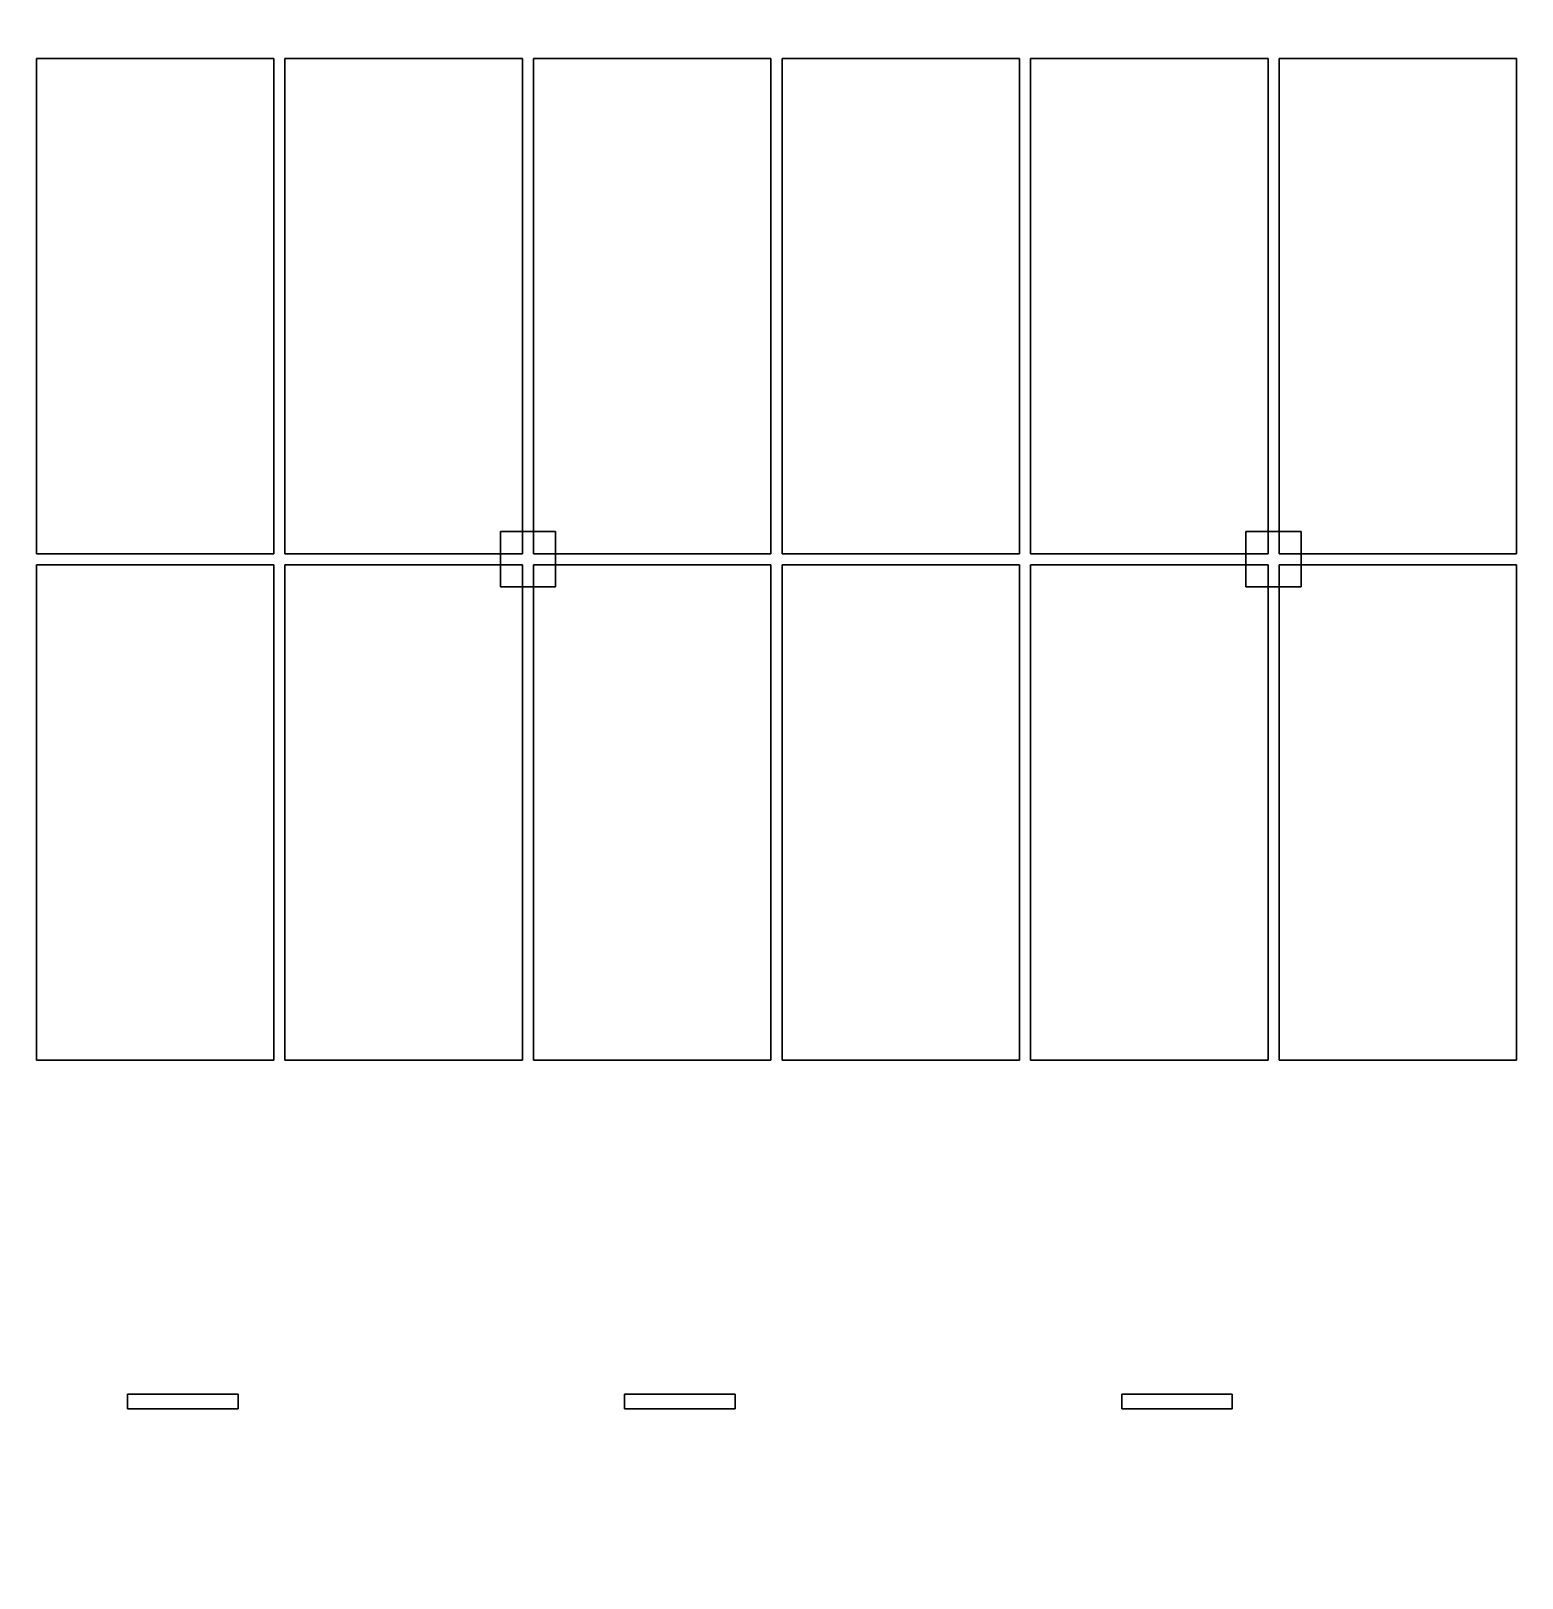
# Model space of a CAD drawing. Header units: metres. Extents: x 0 to 120, y -8 to 55.
# Drawn here: x 58.8 to 75, y 25.53 to 42.34 of the extents above; entities that cross this region are included whole.
import ezdxf

# ---------------------------------------------------------------- set-up
doc = ezdxf.new("R2010")
doc.units = ezdxf.units.M

msp = doc.modelspace()

# ---------------------------------------------------------------- linework, layer by layer
at = {"layer": 'COLUMN', "color": 7}
for points in [[(63.9, 36.3, -3.4), (63.9, 36.9, -3.4), (64.5, 36.9, -3.4), (64.5, 36.3, -3.4)], [(63.9, 36.3, -0.3), (64.5, 36.3, -0.3), (64.5, 36.9, -0.3), (63.9, 36.9, -0.3)], [(64.5, 36.9, -3.4), (63.9, 36.9, -3.4), (63.9, 36.9, -0.3), (64.5, 36.9, -0.3)], [(63.9, 36.9, -3.4), (63.9, 36.3, -3.4), (63.9, 36.3, -0.3), (63.9, 36.9, -0.3)], [(63.9, 36.3, -6.8), (63.9, 36.9, -6.8), (64.5, 36.9, -6.8), (64.5, 36.3, -6.8)], [(63.9, 36.3, -3.7), (64.5, 36.3, -3.7), (64.5, 36.9, -3.7), (63.9, 36.9, -3.7)], [(64.5, 36.9, -6.8), (63.9, 36.9, -6.8), (63.9, 36.9, -3.7), (64.5, 36.9, -3.7)], [(63.9, 36.9, -6.8), (63.9, 36.3, -6.8), (63.9, 36.3, -3.7), (63.9, 36.9, -3.7)], [(63.9, 36.3, -10.2), (63.9, 36.9, -10.2), (64.5, 36.9, -10.2), (64.5, 36.3, -10.2)], [(63.9, 36.3, -7.1), (64.5, 36.3, -7.1), (64.5, 36.9, -7.1), (63.9, 36.9, -7.1)], [(64.5, 36.9, -10.2), (63.9, 36.9, -10.2), (63.9, 36.9, -7.1), (64.5, 36.9, -7.1)], [(63.9, 36.9, -10.2), (63.9, 36.3, -10.2), (63.9, 36.3, -7.1), (63.9, 36.9, -7.1)], [(64.5, 36.3, -3.4), (64.5, 36.9, -3.4), (64.5, 36.9, -0.3), (64.5, 36.3, -0.3)], [(64.5, 36.3, -6.8), (64.5, 36.9, -6.8), (64.5, 36.9, -3.7), (64.5, 36.3, -3.7)], [(64.5, 36.3, -10.2), (64.5, 36.9, -10.2), (64.5, 36.9, -7.1), (64.5, 36.3, -7.1)], [(72, 36.3, -3.4), (72, 36.9, -3.4), (72.6, 36.9, -3.4), (72.6, 36.3, -3.4)], [(72, 36.3, -0.3), (72.6, 36.3, -0.3), (72.6, 36.9, -0.3), (72, 36.9, -0.3)], [(72.6, 36.9, -3.4), (72, 36.9, -3.4), (72, 36.9, -0.3), (72.6, 36.9, -0.3)], [(72, 36.9, -3.4), (72, 36.3, -3.4), (72, 36.3, -0.3), (72, 36.9, -0.3)], [(72, 36.3, -6.8), (72, 36.9, -6.8), (72.6, 36.9, -6.8), (72.6, 36.3, -6.8)], [(72, 36.3, -3.7), (72.6, 36.3, -3.7), (72.6, 36.9, -3.7), (72, 36.9, -3.7)], [(72.6, 36.9, -6.8), (72, 36.9, -6.8), (72, 36.9, -3.7), (72.6, 36.9, -3.7)], [(72, 36.9, -6.8), (72, 36.3, -6.8), (72, 36.3, -3.7), (72, 36.9, -3.7)], [(72, 36.3, -10.2), (72, 36.9, -10.2), (72.6, 36.9, -10.2), (72.6, 36.3, -10.2)], [(72, 36.3, -7.1), (72.6, 36.3, -7.1), (72.6, 36.9, -7.1), (72, 36.9, -7.1)], [(72.6, 36.9, -10.2), (72, 36.9, -10.2), (72, 36.9, -7.1), (72.6, 36.9, -7.1)], [(72, 36.9, -10.2), (72, 36.3, -10.2), (72, 36.3, -7.1), (72, 36.9, -7.1)], [(72.6, 36.3, -3.4), (72.6, 36.9, -3.4), (72.6, 36.9, -0.3), (72.6, 36.3, -0.3)], [(72.6, 36.3, -6.8), (72.6, 36.9, -6.8), (72.6, 36.9, -3.7), (72.6, 36.3, -3.7)], [(72.6, 36.3, -10.2), (72.6, 36.9, -10.2), (72.6, 36.9, -7.1), (72.6, 36.3, -7.1)], [(63.9, 36.3, -3.4), (64.5, 36.3, -3.4), (64.5, 36.3, -0.3), (63.9, 36.3, -0.3)], [(63.9, 36.3, -6.8), (64.5, 36.3, -6.8), (64.5, 36.3, -3.7), (63.9, 36.3, -3.7)], [(63.9, 36.3, -10.2), (64.5, 36.3, -10.2), (64.5, 36.3, -7.1), (63.9, 36.3, -7.1)], [(72, 36.3, -3.4), (72.6, 36.3, -3.4), (72.6, 36.3, -0.3), (72, 36.3, -0.3)], [(72, 36.3, -6.8), (72.6, 36.3, -6.8), (72.6, 36.3, -3.7), (72, 36.3, -3.7)], [(72, 36.3, -10.2), (72.6, 36.3, -10.2), (72.6, 36.3, -7.1), (72, 36.3, -7.1)]]:
    msp.add_3dface(points, dxfattribs=at)
at = {"layer": 'LIGHT', "color": 2}
for points in [[(59.85, 27.37, -0.4), (59.85, 27.53, -0.4), (61.05, 27.53, -0.4), (61.05, 27.37, -0.4)], [(59.85, 27.37, -0.3), (61.05, 27.37, -0.3), (61.05, 27.53, -0.3), (59.85, 27.53, -0.3)], [(61.05, 27.53, -0.4), (59.85, 27.53, -0.4), (59.85, 27.53, -0.3), (61.05, 27.53, -0.3)], [(59.85, 27.53, -0.4), (59.85, 27.37, -0.4), (59.85, 27.37, -0.3), (59.85, 27.53, -0.3)], [(59.85, 27.37, -3.8), (59.85, 27.53, -3.8), (61.05, 27.53, -3.8), (61.05, 27.37, -3.8)], [(59.85, 27.37, -3.7), (61.05, 27.37, -3.7), (61.05, 27.53, -3.7), (59.85, 27.53, -3.7)], [(61.05, 27.53, -3.8), (59.85, 27.53, -3.8), (59.85, 27.53, -3.7), (61.05, 27.53, -3.7)], [(59.85, 27.53, -3.8), (59.85, 27.37, -3.8), (59.85, 27.37, -3.7), (59.85, 27.53, -3.7)], [(59.85, 27.37, -7.2), (59.85, 27.53, -7.2), (61.05, 27.53, -7.2), (61.05, 27.37, -7.2)], [(59.85, 27.37, -7.1), (61.05, 27.37, -7.1), (61.05, 27.53, -7.1), (59.85, 27.53, -7.1)], [(61.05, 27.53, -7.2), (59.85, 27.53, -7.2), (59.85, 27.53, -7.1), (61.05, 27.53, -7.1)], [(59.85, 27.53, -7.2), (59.85, 27.37, -7.2), (59.85, 27.37, -7.1), (59.85, 27.53, -7.1)], [(61.05, 27.37, -0.4), (61.05, 27.53, -0.4), (61.05, 27.53, -0.3), (61.05, 27.37, -0.3)], [(61.05, 27.37, -3.8), (61.05, 27.53, -3.8), (61.05, 27.53, -3.7), (61.05, 27.37, -3.7)], [(61.05, 27.37, -7.2), (61.05, 27.53, -7.2), (61.05, 27.53, -7.1), (61.05, 27.37, -7.1)], [(65.25, 27.37, -0.4), (65.25, 27.53, -0.4), (66.45, 27.53, -0.4), (66.45, 27.37, -0.4)], [(65.25, 27.37, -0.3), (66.45, 27.37, -0.3), (66.45, 27.53, -0.3), (65.25, 27.53, -0.3)], [(66.45, 27.53, -0.4), (65.25, 27.53, -0.4), (65.25, 27.53, -0.3), (66.45, 27.53, -0.3)], [(65.25, 27.53, -0.4), (65.25, 27.37, -0.4), (65.25, 27.37, -0.3), (65.25, 27.53, -0.3)], [(65.25, 27.37, -3.8), (65.25, 27.53, -3.8), (66.45, 27.53, -3.8), (66.45, 27.37, -3.8)], [(65.25, 27.37, -3.7), (66.45, 27.37, -3.7), (66.45, 27.53, -3.7), (65.25, 27.53, -3.7)], [(66.45, 27.53, -3.8), (65.25, 27.53, -3.8), (65.25, 27.53, -3.7), (66.45, 27.53, -3.7)], [(65.25, 27.53, -3.8), (65.25, 27.37, -3.8), (65.25, 27.37, -3.7), (65.25, 27.53, -3.7)], [(65.25, 27.37, -7.2), (65.25, 27.53, -7.2), (66.45, 27.53, -7.2), (66.45, 27.37, -7.2)], [(65.25, 27.37, -7.1), (66.45, 27.37, -7.1), (66.45, 27.53, -7.1), (65.25, 27.53, -7.1)], [(66.45, 27.53, -7.2), (65.25, 27.53, -7.2), (65.25, 27.53, -7.1), (66.45, 27.53, -7.1)], [(65.25, 27.53, -7.2), (65.25, 27.37, -7.2), (65.25, 27.37, -7.1), (65.25, 27.53, -7.1)], [(66.45, 27.37, -0.4), (66.45, 27.53, -0.4), (66.45, 27.53, -0.3), (66.45, 27.37, -0.3)], [(66.45, 27.37, -3.8), (66.45, 27.53, -3.8), (66.45, 27.53, -3.7), (66.45, 27.37, -3.7)], [(66.45, 27.37, -7.2), (66.45, 27.53, -7.2), (66.45, 27.53, -7.1), (66.45, 27.37, -7.1)], [(70.65, 27.37, -0.4), (70.65, 27.53, -0.4), (71.85, 27.53, -0.4), (71.85, 27.37, -0.4)], [(70.65, 27.37, -0.3), (71.85, 27.37, -0.3), (71.85, 27.53, -0.3), (70.65, 27.53, -0.3)], [(71.85, 27.53, -0.4), (70.65, 27.53, -0.4), (70.65, 27.53, -0.3), (71.85, 27.53, -0.3)], [(70.65, 27.53, -0.4), (70.65, 27.37, -0.4), (70.65, 27.37, -0.3), (70.65, 27.53, -0.3)], [(70.65, 27.37, -3.8), (70.65, 27.53, -3.8), (71.85, 27.53, -3.8), (71.85, 27.37, -3.8)], [(70.65, 27.37, -3.7), (71.85, 27.37, -3.7), (71.85, 27.53, -3.7), (70.65, 27.53, -3.7)], [(71.85, 27.53, -3.8), (70.65, 27.53, -3.8), (70.65, 27.53, -3.7), (71.85, 27.53, -3.7)], [(70.65, 27.53, -3.8), (70.65, 27.37, -3.8), (70.65, 27.37, -3.7), (70.65, 27.53, -3.7)], [(70.65, 27.37, -7.2), (70.65, 27.53, -7.2), (71.85, 27.53, -7.2), (71.85, 27.37, -7.2)], [(70.65, 27.37, -7.1), (71.85, 27.37, -7.1), (71.85, 27.53, -7.1), (70.65, 27.53, -7.1)], [(71.85, 27.53, -7.2), (70.65, 27.53, -7.2), (70.65, 27.53, -7.1), (71.85, 27.53, -7.1)], [(70.65, 27.53, -7.2), (70.65, 27.37, -7.2), (70.65, 27.37, -7.1), (70.65, 27.53, -7.1)], [(71.85, 27.37, -0.4), (71.85, 27.53, -0.4), (71.85, 27.53, -0.3), (71.85, 27.37, -0.3)], [(71.85, 27.37, -3.8), (71.85, 27.53, -3.8), (71.85, 27.53, -3.7), (71.85, 27.37, -3.7)], [(71.85, 27.37, -7.2), (71.85, 27.53, -7.2), (71.85, 27.53, -7.1), (71.85, 27.37, -7.1)], [(59.85, 27.37, -0.4), (61.05, 27.37, -0.4), (61.05, 27.37, -0.3), (59.85, 27.37, -0.3)], [(59.85, 27.37, -3.8), (61.05, 27.37, -3.8), (61.05, 27.37, -3.7), (59.85, 27.37, -3.7)], [(59.85, 27.37, -7.2), (61.05, 27.37, -7.2), (61.05, 27.37, -7.1), (59.85, 27.37, -7.1)], [(65.25, 27.37, -0.4), (66.45, 27.37, -0.4), (66.45, 27.37, -0.3), (65.25, 27.37, -0.3)], [(65.25, 27.37, -3.8), (66.45, 27.37, -3.8), (66.45, 27.37, -3.7), (65.25, 27.37, -3.7)], [(65.25, 27.37, -7.2), (66.45, 27.37, -7.2), (66.45, 27.37, -7.1), (65.25, 27.37, -7.1)], [(70.65, 27.37, -0.4), (71.85, 27.37, -0.4), (71.85, 27.37, -0.3), (70.65, 27.37, -0.3)], [(70.65, 27.37, -3.8), (71.85, 27.37, -3.8), (71.85, 27.37, -3.7), (70.65, 27.37, -3.7)], [(70.65, 27.37, -7.2), (71.85, 27.37, -7.2), (71.85, 27.37, -7.1), (70.65, 27.37, -7.1)]]:
    msp.add_3dface(points, dxfattribs=at)
at = {"layer": 'ROOF', "color": 3}
for points in [[(0, 0, -0.3), (0, 54.9, -0.3), (120, 54.9, -0.3), (120, 0, -0.3)], [(0, 0), (120, 0), (120, 54.9), (0, 54.9)]]:
    msp.add_3dface(points, dxfattribs=at)
at = {"layer": 'SLAB', "color": 8}
for points in [[(0, 0, -3.7), (0, 54.9, -3.7), (120, 54.9, -3.7), (120, 0, -3.7)], [(0, 0, -3.4), (120, 0, -3.4), (120, 54.9, -3.4), (0, 54.9, -3.4)], [(0, 0, -7.1), (0, 54.9, -7.1), (120, 54.9, -7.1), (120, 0, -7.1)], [(0, 0, -6.8), (120, 0, -6.8), (120, 54.9, -6.8), (0, 54.9, -6.8)], [(0, 0, -10.8), (0, 54.9, -10.8), (120, 54.9, -10.8), (120, 0, -10.8)], [(0, 0, -10.2), (120, 0, -10.2), (120, 54.9, -10.2), (0, 54.9, -10.2)]]:
    msp.add_3dface(points, dxfattribs=at)
at = {"layer": 'STALL_GENERAL', "color": 254}
for points in [[(58.86, 36.66, -6.795), (58.86, 42.04, -6.795), (61.44, 42.04, -6.795), (61.44, 36.66, -6.795)], [(58.86, 36.66, -6.785), (61.44, 36.66, -6.785), (61.44, 42.04, -6.785), (58.86, 42.04, -6.785)], [(61.44, 42.04, -6.795), (58.86, 42.04, -6.795), (58.86, 42.04, -6.785), (61.44, 42.04, -6.785)], [(58.86, 42.04, -6.795), (58.86, 36.66, -6.795), (58.86, 36.66, -6.785), (58.86, 42.04, -6.785)], [(58.86, 36.66, -10.195), (58.86, 42.04, -10.195), (61.44, 42.04, -10.195), (61.44, 36.66, -10.195)], [(58.86, 36.66, -10.185), (61.44, 36.66, -10.185), (61.44, 42.04, -10.185), (58.86, 42.04, -10.185)], [(61.44, 42.04, -10.195), (58.86, 42.04, -10.195), (58.86, 42.04, -10.185), (61.44, 42.04, -10.185)], [(58.86, 42.04, -10.195), (58.86, 36.66, -10.195), (58.86, 36.66, -10.185), (58.86, 42.04, -10.185)], [(61.44, 36.66, -6.795), (61.44, 42.04, -6.795), (61.44, 42.04, -6.785), (61.44, 36.66, -6.785)], [(61.44, 36.66, -10.195), (61.44, 42.04, -10.195), (61.44, 42.04, -10.185), (61.44, 36.66, -10.185)], [(61.56, 36.66, -6.795), (61.56, 42.04, -6.795), (64.14, 42.04, -6.795), (64.14, 36.66, -6.795)], [(61.56, 36.66, -6.785), (64.14, 36.66, -6.785), (64.14, 42.04, -6.785), (61.56, 42.04, -6.785)], [(64.14, 42.04, -6.795), (61.56, 42.04, -6.795), (61.56, 42.04, -6.785), (64.14, 42.04, -6.785)], [(61.56, 42.04, -6.795), (61.56, 36.66, -6.795), (61.56, 36.66, -6.785), (61.56, 42.04, -6.785)], [(61.56, 36.66, -10.195), (61.56, 42.04, -10.195), (64.14, 42.04, -10.195), (64.14, 36.66, -10.195)], [(61.56, 36.66, -10.185), (64.14, 36.66, -10.185), (64.14, 42.04, -10.185), (61.56, 42.04, -10.185)], [(64.14, 42.04, -10.195), (61.56, 42.04, -10.195), (61.56, 42.04, -10.185), (64.14, 42.04, -10.185)], [(61.56, 42.04, -10.195), (61.56, 36.66, -10.195), (61.56, 36.66, -10.185), (61.56, 42.04, -10.185)], [(64.14, 36.66, -6.795), (64.14, 42.04, -6.795), (64.14, 42.04, -6.785), (64.14, 36.66, -6.785)], [(64.14, 36.66, -10.195), (64.14, 42.04, -10.195), (64.14, 42.04, -10.185), (64.14, 36.66, -10.185)], [(64.26, 36.66, -6.795), (64.26, 42.04, -6.795), (66.84, 42.04, -6.795), (66.84, 36.66, -6.795)], [(64.26, 36.66, -6.785), (66.84, 36.66, -6.785), (66.84, 42.04, -6.785), (64.26, 42.04, -6.785)], [(66.84, 42.04, -6.795), (64.26, 42.04, -6.795), (64.26, 42.04, -6.785), (66.84, 42.04, -6.785)], [(64.26, 42.04, -6.795), (64.26, 36.66, -6.795), (64.26, 36.66, -6.785), (64.26, 42.04, -6.785)], [(64.26, 36.66, -10.195), (64.26, 42.04, -10.195), (66.84, 42.04, -10.195), (66.84, 36.66, -10.195)], [(64.26, 36.66, -10.185), (66.84, 36.66, -10.185), (66.84, 42.04, -10.185), (64.26, 42.04, -10.185)], [(66.84, 42.04, -10.195), (64.26, 42.04, -10.195), (64.26, 42.04, -10.185), (66.84, 42.04, -10.185)], [(64.26, 42.04, -10.195), (64.26, 36.66, -10.195), (64.26, 36.66, -10.185), (64.26, 42.04, -10.185)], [(66.84, 36.66, -6.795), (66.84, 42.04, -6.795), (66.84, 42.04, -6.785), (66.84, 36.66, -6.785)], [(66.84, 36.66, -10.195), (66.84, 42.04, -10.195), (66.84, 42.04, -10.185), (66.84, 36.66, -10.185)], [(66.96, 36.66, -6.795), (66.96, 42.04, -6.795), (69.54, 42.04, -6.795), (69.54, 36.66, -6.795)], [(66.96, 36.66, -6.785), (69.54, 36.66, -6.785), (69.54, 42.04, -6.785), (66.96, 42.04, -6.785)], [(69.54, 42.04, -6.795), (66.96, 42.04, -6.795), (66.96, 42.04, -6.785), (69.54, 42.04, -6.785)], [(66.96, 42.04, -6.795), (66.96, 36.66, -6.795), (66.96, 36.66, -6.785), (66.96, 42.04, -6.785)], [(66.96, 36.66, -10.195), (66.96, 42.04, -10.195), (69.54, 42.04, -10.195), (69.54, 36.66, -10.195)], [(66.96, 36.66, -10.185), (69.54, 36.66, -10.185), (69.54, 42.04, -10.185), (66.96, 42.04, -10.185)], [(69.54, 42.04, -10.195), (66.96, 42.04, -10.195), (66.96, 42.04, -10.185), (69.54, 42.04, -10.185)], [(66.96, 42.04, -10.195), (66.96, 36.66, -10.195), (66.96, 36.66, -10.185), (66.96, 42.04, -10.185)], [(69.54, 36.66, -6.795), (69.54, 42.04, -6.795), (69.54, 42.04, -6.785), (69.54, 36.66, -6.785)], [(69.54, 36.66, -10.195), (69.54, 42.04, -10.195), (69.54, 42.04, -10.185), (69.54, 36.66, -10.185)], [(69.66, 36.66, -6.795), (69.66, 42.04, -6.795), (72.24, 42.04, -6.795), (72.24, 36.66, -6.795)], [(69.66, 36.66, -6.785), (72.24, 36.66, -6.785), (72.24, 42.04, -6.785), (69.66, 42.04, -6.785)], [(72.24, 42.04, -6.795), (69.66, 42.04, -6.795), (69.66, 42.04, -6.785), (72.24, 42.04, -6.785)], [(69.66, 42.04, -6.795), (69.66, 36.66, -6.795), (69.66, 36.66, -6.785), (69.66, 42.04, -6.785)], [(69.66, 36.66, -10.195), (69.66, 42.04, -10.195), (72.24, 42.04, -10.195), (72.24, 36.66, -10.195)], [(69.66, 36.66, -10.185), (72.24, 36.66, -10.185), (72.24, 42.04, -10.185), (69.66, 42.04, -10.185)], [(72.24, 42.04, -10.195), (69.66, 42.04, -10.195), (69.66, 42.04, -10.185), (72.24, 42.04, -10.185)], [(69.66, 42.04, -10.195), (69.66, 36.66, -10.195), (69.66, 36.66, -10.185), (69.66, 42.04, -10.185)], [(72.24, 36.66, -6.795), (72.24, 42.04, -6.795), (72.24, 42.04, -6.785), (72.24, 36.66, -6.785)], [(72.24, 36.66, -10.195), (72.24, 42.04, -10.195), (72.24, 42.04, -10.185), (72.24, 36.66, -10.185)], [(72.36, 36.66, -6.795), (72.36, 42.04, -6.795), (74.94, 42.04, -6.795), (74.94, 36.66, -6.795)], [(72.36, 36.66, -6.785), (74.94, 36.66, -6.785), (74.94, 42.04, -6.785), (72.36, 42.04, -6.785)], [(74.94, 42.04, -6.795), (72.36, 42.04, -6.795), (72.36, 42.04, -6.785), (74.94, 42.04, -6.785)], [(72.36, 42.04, -6.795), (72.36, 36.66, -6.795), (72.36, 36.66, -6.785), (72.36, 42.04, -6.785)], [(72.36, 36.66, -10.195), (72.36, 42.04, -10.195), (74.94, 42.04, -10.195), (74.94, 36.66, -10.195)], [(72.36, 36.66, -10.185), (74.94, 36.66, -10.185), (74.94, 42.04, -10.185), (72.36, 42.04, -10.185)], [(74.94, 42.04, -10.195), (72.36, 42.04, -10.195), (72.36, 42.04, -10.185), (74.94, 42.04, -10.185)], [(72.36, 42.04, -10.195), (72.36, 36.66, -10.195), (72.36, 36.66, -10.185), (72.36, 42.04, -10.185)], [(74.94, 36.66, -6.795), (74.94, 42.04, -6.795), (74.94, 42.04, -6.785), (74.94, 36.66, -6.785)], [(74.94, 36.66, -10.195), (74.94, 42.04, -10.195), (74.94, 42.04, -10.185), (74.94, 36.66, -10.185)], [(58.86, 36.66, -6.795), (61.44, 36.66, -6.795), (61.44, 36.66, -6.785), (58.86, 36.66, -6.785)], [(58.86, 36.66, -10.195), (61.44, 36.66, -10.195), (61.44, 36.66, -10.185), (58.86, 36.66, -10.185)], [(61.56, 36.66, -6.795), (64.14, 36.66, -6.795), (64.14, 36.66, -6.785), (61.56, 36.66, -6.785)], [(61.56, 36.66, -10.195), (64.14, 36.66, -10.195), (64.14, 36.66, -10.185), (61.56, 36.66, -10.185)], [(64.26, 36.66, -6.795), (66.84, 36.66, -6.795), (66.84, 36.66, -6.785), (64.26, 36.66, -6.785)], [(64.26, 36.66, -10.195), (66.84, 36.66, -10.195), (66.84, 36.66, -10.185), (64.26, 36.66, -10.185)], [(66.96, 36.66, -6.795), (69.54, 36.66, -6.795), (69.54, 36.66, -6.785), (66.96, 36.66, -6.785)], [(66.96, 36.66, -10.195), (69.54, 36.66, -10.195), (69.54, 36.66, -10.185), (66.96, 36.66, -10.185)], [(69.66, 36.66, -6.795), (72.24, 36.66, -6.795), (72.24, 36.66, -6.785), (69.66, 36.66, -6.785)], [(69.66, 36.66, -10.195), (72.24, 36.66, -10.195), (72.24, 36.66, -10.185), (69.66, 36.66, -10.185)], [(72.36, 36.66, -6.795), (74.94, 36.66, -6.795), (74.94, 36.66, -6.785), (72.36, 36.66, -6.785)], [(72.36, 36.66, -10.195), (74.94, 36.66, -10.195), (74.94, 36.66, -10.185), (72.36, 36.66, -10.185)], [(58.86, 31.16, -6.795), (58.86, 36.54, -6.795), (61.44, 36.54, -6.795), (61.44, 31.16, -6.795)], [(58.86, 31.16, -6.785), (61.44, 31.16, -6.785), (61.44, 36.54, -6.785), (58.86, 36.54, -6.785)], [(61.44, 36.54, -6.795), (58.86, 36.54, -6.795), (58.86, 36.54, -6.785), (61.44, 36.54, -6.785)], [(58.86, 36.54, -6.795), (58.86, 31.16, -6.795), (58.86, 31.16, -6.785), (58.86, 36.54, -6.785)], [(58.86, 31.16, -10.195), (58.86, 36.54, -10.195), (61.44, 36.54, -10.195), (61.44, 31.16, -10.195)], [(58.86, 31.16, -10.185), (61.44, 31.16, -10.185), (61.44, 36.54, -10.185), (58.86, 36.54, -10.185)], [(61.44, 36.54, -10.195), (58.86, 36.54, -10.195), (58.86, 36.54, -10.185), (61.44, 36.54, -10.185)], [(58.86, 36.54, -10.195), (58.86, 31.16, -10.195), (58.86, 31.16, -10.185), (58.86, 36.54, -10.185)], [(61.44, 31.16, -6.795), (61.44, 36.54, -6.795), (61.44, 36.54, -6.785), (61.44, 31.16, -6.785)], [(61.44, 31.16, -10.195), (61.44, 36.54, -10.195), (61.44, 36.54, -10.185), (61.44, 31.16, -10.185)], [(61.56, 31.16, -6.795), (61.56, 36.54, -6.795), (64.14, 36.54, -6.795), (64.14, 31.16, -6.795)], [(61.56, 31.16, -6.785), (64.14, 31.16, -6.785), (64.14, 36.54, -6.785), (61.56, 36.54, -6.785)], [(64.14, 36.54, -6.795), (61.56, 36.54, -6.795), (61.56, 36.54, -6.785), (64.14, 36.54, -6.785)], [(61.56, 36.54, -6.795), (61.56, 31.16, -6.795), (61.56, 31.16, -6.785), (61.56, 36.54, -6.785)], [(61.56, 31.16, -10.195), (61.56, 36.54, -10.195), (64.14, 36.54, -10.195), (64.14, 31.16, -10.195)], [(61.56, 31.16, -10.185), (64.14, 31.16, -10.185), (64.14, 36.54, -10.185), (61.56, 36.54, -10.185)], [(64.14, 36.54, -10.195), (61.56, 36.54, -10.195), (61.56, 36.54, -10.185), (64.14, 36.54, -10.185)], [(61.56, 36.54, -10.195), (61.56, 31.16, -10.195), (61.56, 31.16, -10.185), (61.56, 36.54, -10.185)], [(64.14, 31.16, -6.795), (64.14, 36.54, -6.795), (64.14, 36.54, -6.785), (64.14, 31.16, -6.785)], [(64.14, 31.16, -10.195), (64.14, 36.54, -10.195), (64.14, 36.54, -10.185), (64.14, 31.16, -10.185)], [(64.26, 31.16, -6.795), (64.26, 36.54, -6.795), (66.84, 36.54, -6.795), (66.84, 31.16, -6.795)], [(64.26, 31.16, -6.785), (66.84, 31.16, -6.785), (66.84, 36.54, -6.785), (64.26, 36.54, -6.785)], [(66.84, 36.54, -6.795), (64.26, 36.54, -6.795), (64.26, 36.54, -6.785), (66.84, 36.54, -6.785)], [(64.26, 36.54, -6.795), (64.26, 31.16, -6.795), (64.26, 31.16, -6.785), (64.26, 36.54, -6.785)], [(64.26, 31.16, -10.195), (64.26, 36.54, -10.195), (66.84, 36.54, -10.195), (66.84, 31.16, -10.195)], [(64.26, 31.16, -10.185), (66.84, 31.16, -10.185), (66.84, 36.54, -10.185), (64.26, 36.54, -10.185)], [(66.84, 36.54, -10.195), (64.26, 36.54, -10.195), (64.26, 36.54, -10.185), (66.84, 36.54, -10.185)], [(64.26, 36.54, -10.195), (64.26, 31.16, -10.195), (64.26, 31.16, -10.185), (64.26, 36.54, -10.185)], [(66.84, 31.16, -6.795), (66.84, 36.54, -6.795), (66.84, 36.54, -6.785), (66.84, 31.16, -6.785)], [(66.84, 31.16, -10.195), (66.84, 36.54, -10.195), (66.84, 36.54, -10.185), (66.84, 31.16, -10.185)], [(66.96, 31.16, -6.795), (66.96, 36.54, -6.795), (69.54, 36.54, -6.795), (69.54, 31.16, -6.795)], [(66.96, 31.16, -6.785), (69.54, 31.16, -6.785), (69.54, 36.54, -6.785), (66.96, 36.54, -6.785)], [(69.54, 36.54, -6.795), (66.96, 36.54, -6.795), (66.96, 36.54, -6.785), (69.54, 36.54, -6.785)], [(66.96, 36.54, -6.795), (66.96, 31.16, -6.795), (66.96, 31.16, -6.785), (66.96, 36.54, -6.785)], [(66.96, 31.16, -10.195), (66.96, 36.54, -10.195), (69.54, 36.54, -10.195), (69.54, 31.16, -10.195)], [(66.96, 31.16, -10.185), (69.54, 31.16, -10.185), (69.54, 36.54, -10.185), (66.96, 36.54, -10.185)], [(69.54, 36.54, -10.195), (66.96, 36.54, -10.195), (66.96, 36.54, -10.185), (69.54, 36.54, -10.185)], [(66.96, 36.54, -10.195), (66.96, 31.16, -10.195), (66.96, 31.16, -10.185), (66.96, 36.54, -10.185)], [(69.54, 31.16, -6.795), (69.54, 36.54, -6.795), (69.54, 36.54, -6.785), (69.54, 31.16, -6.785)], [(69.54, 31.16, -10.195), (69.54, 36.54, -10.195), (69.54, 36.54, -10.185), (69.54, 31.16, -10.185)], [(69.66, 31.16, -6.795), (69.66, 36.54, -6.795), (72.24, 36.54, -6.795), (72.24, 31.16, -6.795)], [(69.66, 31.16, -6.785), (72.24, 31.16, -6.785), (72.24, 36.54, -6.785), (69.66, 36.54, -6.785)], [(72.24, 36.54, -6.795), (69.66, 36.54, -6.795), (69.66, 36.54, -6.785), (72.24, 36.54, -6.785)], [(69.66, 36.54, -6.795), (69.66, 31.16, -6.795), (69.66, 31.16, -6.785), (69.66, 36.54, -6.785)], [(69.66, 31.16, -10.195), (69.66, 36.54, -10.195), (72.24, 36.54, -10.195), (72.24, 31.16, -10.195)], [(69.66, 31.16, -10.185), (72.24, 31.16, -10.185), (72.24, 36.54, -10.185), (69.66, 36.54, -10.185)], [(72.24, 36.54, -10.195), (69.66, 36.54, -10.195), (69.66, 36.54, -10.185), (72.24, 36.54, -10.185)], [(69.66, 36.54, -10.195), (69.66, 31.16, -10.195), (69.66, 31.16, -10.185), (69.66, 36.54, -10.185)], [(72.24, 31.16, -6.795), (72.24, 36.54, -6.795), (72.24, 36.54, -6.785), (72.24, 31.16, -6.785)], [(72.24, 31.16, -10.195), (72.24, 36.54, -10.195), (72.24, 36.54, -10.185), (72.24, 31.16, -10.185)], [(72.36, 31.16, -6.795), (72.36, 36.54, -6.795), (74.94, 36.54, -6.795), (74.94, 31.16, -6.795)], [(72.36, 31.16, -6.785), (74.94, 31.16, -6.785), (74.94, 36.54, -6.785), (72.36, 36.54, -6.785)], [(74.94, 36.54, -6.795), (72.36, 36.54, -6.795), (72.36, 36.54, -6.785), (74.94, 36.54, -6.785)], [(72.36, 36.54, -6.795), (72.36, 31.16, -6.795), (72.36, 31.16, -6.785), (72.36, 36.54, -6.785)], [(72.36, 31.16, -10.195), (72.36, 36.54, -10.195), (74.94, 36.54, -10.195), (74.94, 31.16, -10.195)], [(72.36, 31.16, -10.185), (74.94, 31.16, -10.185), (74.94, 36.54, -10.185), (72.36, 36.54, -10.185)], [(74.94, 36.54, -10.195), (72.36, 36.54, -10.195), (72.36, 36.54, -10.185), (74.94, 36.54, -10.185)], [(72.36, 36.54, -10.195), (72.36, 31.16, -10.195), (72.36, 31.16, -10.185), (72.36, 36.54, -10.185)], [(74.94, 31.16, -6.795), (74.94, 36.54, -6.795), (74.94, 36.54, -6.785), (74.94, 31.16, -6.785)], [(74.94, 31.16, -10.195), (74.94, 36.54, -10.195), (74.94, 36.54, -10.185), (74.94, 31.16, -10.185)], [(58.86, 31.16, -6.795), (61.44, 31.16, -6.795), (61.44, 31.16, -6.785), (58.86, 31.16, -6.785)], [(58.86, 31.16, -10.195), (61.44, 31.16, -10.195), (61.44, 31.16, -10.185), (58.86, 31.16, -10.185)], [(61.56, 31.16, -6.795), (64.14, 31.16, -6.795), (64.14, 31.16, -6.785), (61.56, 31.16, -6.785)], [(61.56, 31.16, -10.195), (64.14, 31.16, -10.195), (64.14, 31.16, -10.185), (61.56, 31.16, -10.185)], [(64.26, 31.16, -6.795), (66.84, 31.16, -6.795), (66.84, 31.16, -6.785), (64.26, 31.16, -6.785)], [(64.26, 31.16, -10.195), (66.84, 31.16, -10.195), (66.84, 31.16, -10.185), (64.26, 31.16, -10.185)], [(66.96, 31.16, -6.795), (69.54, 31.16, -6.795), (69.54, 31.16, -6.785), (66.96, 31.16, -6.785)], [(66.96, 31.16, -10.195), (69.54, 31.16, -10.195), (69.54, 31.16, -10.185), (66.96, 31.16, -10.185)], [(69.66, 31.16, -6.795), (72.24, 31.16, -6.795), (72.24, 31.16, -6.785), (69.66, 31.16, -6.785)], [(69.66, 31.16, -10.195), (72.24, 31.16, -10.195), (72.24, 31.16, -10.185), (69.66, 31.16, -10.185)], [(72.36, 31.16, -6.795), (74.94, 31.16, -6.795), (74.94, 31.16, -6.785), (72.36, 31.16, -6.785)], [(72.36, 31.16, -10.195), (74.94, 31.16, -10.195), (74.94, 31.16, -10.185), (72.36, 31.16, -10.185)]]:
    msp.add_3dface(points, dxfattribs=at)
at = {"layer": 'STALL_STAFF', "color": 40}
for points in [[(58.86, 36.66, -3.395), (58.86, 42.04, -3.395), (61.44, 42.04, -3.395), (61.44, 36.66, -3.395)], [(58.86, 36.66, -3.385), (61.44, 36.66, -3.385), (61.44, 42.04, -3.385), (58.86, 42.04, -3.385)], [(61.44, 42.04, -3.395), (58.86, 42.04, -3.395), (58.86, 42.04, -3.385), (61.44, 42.04, -3.385)], [(58.86, 42.04, -3.395), (58.86, 36.66, -3.395), (58.86, 36.66, -3.385), (58.86, 42.04, -3.385)], [(61.44, 36.66, -3.395), (61.44, 42.04, -3.395), (61.44, 42.04, -3.385), (61.44, 36.66, -3.385)], [(61.56, 36.66, -3.395), (61.56, 42.04, -3.395), (64.14, 42.04, -3.395), (64.14, 36.66, -3.395)], [(61.56, 36.66, -3.385), (64.14, 36.66, -3.385), (64.14, 42.04, -3.385), (61.56, 42.04, -3.385)], [(64.14, 42.04, -3.395), (61.56, 42.04, -3.395), (61.56, 42.04, -3.385), (64.14, 42.04, -3.385)], [(61.56, 42.04, -3.395), (61.56, 36.66, -3.395), (61.56, 36.66, -3.385), (61.56, 42.04, -3.385)], [(64.14, 36.66, -3.395), (64.14, 42.04, -3.395), (64.14, 42.04, -3.385), (64.14, 36.66, -3.385)], [(64.26, 36.66, -3.395), (64.26, 42.04, -3.395), (66.84, 42.04, -3.395), (66.84, 36.66, -3.395)], [(64.26, 36.66, -3.385), (66.84, 36.66, -3.385), (66.84, 42.04, -3.385), (64.26, 42.04, -3.385)], [(66.84, 42.04, -3.395), (64.26, 42.04, -3.395), (64.26, 42.04, -3.385), (66.84, 42.04, -3.385)], [(64.26, 42.04, -3.395), (64.26, 36.66, -3.395), (64.26, 36.66, -3.385), (64.26, 42.04, -3.385)], [(66.84, 36.66, -3.395), (66.84, 42.04, -3.395), (66.84, 42.04, -3.385), (66.84, 36.66, -3.385)], [(66.96, 36.66, -3.395), (66.96, 42.04, -3.395), (69.54, 42.04, -3.395), (69.54, 36.66, -3.395)], [(66.96, 36.66, -3.385), (69.54, 36.66, -3.385), (69.54, 42.04, -3.385), (66.96, 42.04, -3.385)], [(69.54, 42.04, -3.395), (66.96, 42.04, -3.395), (66.96, 42.04, -3.385), (69.54, 42.04, -3.385)], [(66.96, 42.04, -3.395), (66.96, 36.66, -3.395), (66.96, 36.66, -3.385), (66.96, 42.04, -3.385)], [(69.54, 36.66, -3.395), (69.54, 42.04, -3.395), (69.54, 42.04, -3.385), (69.54, 36.66, -3.385)], [(69.66, 36.66, -3.395), (69.66, 42.04, -3.395), (72.24, 42.04, -3.395), (72.24, 36.66, -3.395)], [(69.66, 36.66, -3.385), (72.24, 36.66, -3.385), (72.24, 42.04, -3.385), (69.66, 42.04, -3.385)], [(72.24, 42.04, -3.395), (69.66, 42.04, -3.395), (69.66, 42.04, -3.385), (72.24, 42.04, -3.385)], [(69.66, 42.04, -3.395), (69.66, 36.66, -3.395), (69.66, 36.66, -3.385), (69.66, 42.04, -3.385)], [(72.24, 36.66, -3.395), (72.24, 42.04, -3.395), (72.24, 42.04, -3.385), (72.24, 36.66, -3.385)], [(72.36, 36.66, -3.395), (72.36, 42.04, -3.395), (74.94, 42.04, -3.395), (74.94, 36.66, -3.395)], [(72.36, 36.66, -3.385), (74.94, 36.66, -3.385), (74.94, 42.04, -3.385), (72.36, 42.04, -3.385)], [(74.94, 42.04, -3.395), (72.36, 42.04, -3.395), (72.36, 42.04, -3.385), (74.94, 42.04, -3.385)], [(72.36, 42.04, -3.395), (72.36, 36.66, -3.395), (72.36, 36.66, -3.385), (72.36, 42.04, -3.385)], [(74.94, 36.66, -3.395), (74.94, 42.04, -3.395), (74.94, 42.04, -3.385), (74.94, 36.66, -3.385)], [(58.86, 36.66, -3.395), (61.44, 36.66, -3.395), (61.44, 36.66, -3.385), (58.86, 36.66, -3.385)], [(61.56, 36.66, -3.395), (64.14, 36.66, -3.395), (64.14, 36.66, -3.385), (61.56, 36.66, -3.385)], [(64.26, 36.66, -3.395), (66.84, 36.66, -3.395), (66.84, 36.66, -3.385), (64.26, 36.66, -3.385)], [(66.96, 36.66, -3.395), (69.54, 36.66, -3.395), (69.54, 36.66, -3.385), (66.96, 36.66, -3.385)], [(69.66, 36.66, -3.395), (72.24, 36.66, -3.395), (72.24, 36.66, -3.385), (69.66, 36.66, -3.385)], [(72.36, 36.66, -3.395), (74.94, 36.66, -3.395), (74.94, 36.66, -3.385), (72.36, 36.66, -3.385)], [(58.86, 31.16, -3.395), (58.86, 36.54, -3.395), (61.44, 36.54, -3.395), (61.44, 31.16, -3.395)], [(58.86, 31.16, -3.385), (61.44, 31.16, -3.385), (61.44, 36.54, -3.385), (58.86, 36.54, -3.385)], [(61.44, 36.54, -3.395), (58.86, 36.54, -3.395), (58.86, 36.54, -3.385), (61.44, 36.54, -3.385)], [(58.86, 36.54, -3.395), (58.86, 31.16, -3.395), (58.86, 31.16, -3.385), (58.86, 36.54, -3.385)], [(61.44, 31.16, -3.395), (61.44, 36.54, -3.395), (61.44, 36.54, -3.385), (61.44, 31.16, -3.385)], [(61.56, 31.16, -3.395), (61.56, 36.54, -3.395), (64.14, 36.54, -3.395), (64.14, 31.16, -3.395)], [(61.56, 31.16, -3.385), (64.14, 31.16, -3.385), (64.14, 36.54, -3.385), (61.56, 36.54, -3.385)], [(64.14, 36.54, -3.395), (61.56, 36.54, -3.395), (61.56, 36.54, -3.385), (64.14, 36.54, -3.385)], [(61.56, 36.54, -3.395), (61.56, 31.16, -3.395), (61.56, 31.16, -3.385), (61.56, 36.54, -3.385)], [(64.14, 31.16, -3.395), (64.14, 36.54, -3.395), (64.14, 36.54, -3.385), (64.14, 31.16, -3.385)], [(64.26, 31.16, -3.395), (64.26, 36.54, -3.395), (66.84, 36.54, -3.395), (66.84, 31.16, -3.395)], [(64.26, 31.16, -3.385), (66.84, 31.16, -3.385), (66.84, 36.54, -3.385), (64.26, 36.54, -3.385)], [(66.84, 36.54, -3.395), (64.26, 36.54, -3.395), (64.26, 36.54, -3.385), (66.84, 36.54, -3.385)], [(64.26, 36.54, -3.395), (64.26, 31.16, -3.395), (64.26, 31.16, -3.385), (64.26, 36.54, -3.385)], [(66.84, 31.16, -3.395), (66.84, 36.54, -3.395), (66.84, 36.54, -3.385), (66.84, 31.16, -3.385)], [(66.96, 31.16, -3.395), (66.96, 36.54, -3.395), (69.54, 36.54, -3.395), (69.54, 31.16, -3.395)], [(66.96, 31.16, -3.385), (69.54, 31.16, -3.385), (69.54, 36.54, -3.385), (66.96, 36.54, -3.385)], [(69.54, 36.54, -3.395), (66.96, 36.54, -3.395), (66.96, 36.54, -3.385), (69.54, 36.54, -3.385)], [(66.96, 36.54, -3.395), (66.96, 31.16, -3.395), (66.96, 31.16, -3.385), (66.96, 36.54, -3.385)], [(69.54, 31.16, -3.395), (69.54, 36.54, -3.395), (69.54, 36.54, -3.385), (69.54, 31.16, -3.385)], [(69.66, 31.16, -3.395), (69.66, 36.54, -3.395), (72.24, 36.54, -3.395), (72.24, 31.16, -3.395)], [(69.66, 31.16, -3.385), (72.24, 31.16, -3.385), (72.24, 36.54, -3.385), (69.66, 36.54, -3.385)], [(72.24, 36.54, -3.395), (69.66, 36.54, -3.395), (69.66, 36.54, -3.385), (72.24, 36.54, -3.385)], [(69.66, 36.54, -3.395), (69.66, 31.16, -3.395), (69.66, 31.16, -3.385), (69.66, 36.54, -3.385)], [(72.24, 31.16, -3.395), (72.24, 36.54, -3.395), (72.24, 36.54, -3.385), (72.24, 31.16, -3.385)], [(72.36, 31.16, -3.395), (72.36, 36.54, -3.395), (74.94, 36.54, -3.395), (74.94, 31.16, -3.395)], [(72.36, 31.16, -3.385), (74.94, 31.16, -3.385), (74.94, 36.54, -3.385), (72.36, 36.54, -3.385)], [(74.94, 36.54, -3.395), (72.36, 36.54, -3.395), (72.36, 36.54, -3.385), (74.94, 36.54, -3.385)], [(72.36, 36.54, -3.395), (72.36, 31.16, -3.395), (72.36, 31.16, -3.385), (72.36, 36.54, -3.385)], [(74.94, 31.16, -3.395), (74.94, 36.54, -3.395), (74.94, 36.54, -3.385), (74.94, 31.16, -3.385)], [(58.86, 31.16, -3.395), (61.44, 31.16, -3.395), (61.44, 31.16, -3.385), (58.86, 31.16, -3.385)], [(61.56, 31.16, -3.395), (64.14, 31.16, -3.395), (64.14, 31.16, -3.385), (61.56, 31.16, -3.385)], [(64.26, 31.16, -3.395), (66.84, 31.16, -3.395), (66.84, 31.16, -3.385), (64.26, 31.16, -3.385)], [(66.96, 31.16, -3.395), (69.54, 31.16, -3.395), (69.54, 31.16, -3.385), (66.96, 31.16, -3.385)], [(69.66, 31.16, -3.395), (72.24, 31.16, -3.395), (72.24, 31.16, -3.385), (69.66, 31.16, -3.385)], [(72.36, 31.16, -3.395), (74.94, 31.16, -3.395), (74.94, 31.16, -3.385), (72.36, 31.16, -3.385)]]:
    msp.add_3dface(points, dxfattribs=at)

doc.saveas('drawing.dxf')
